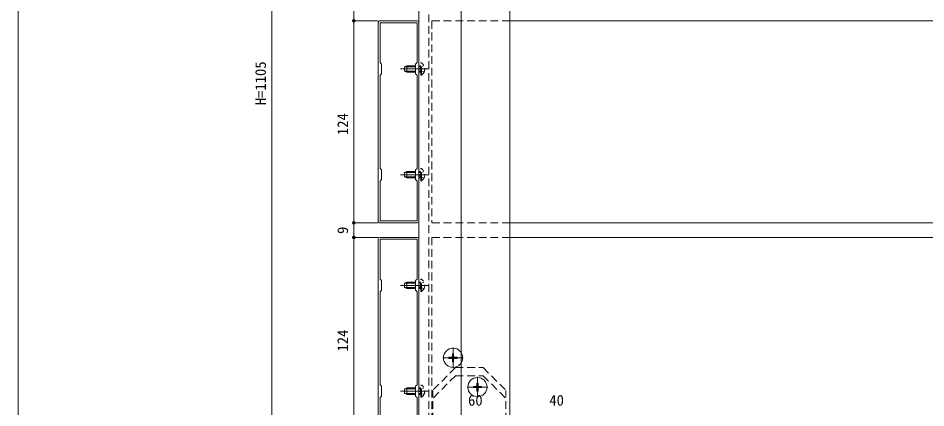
# Model space of a CAD drawing. Units: millimetres, scale not verified. Extents: x -693 to 693, y -1118 to 1123.
# Drawn here: x -693 to -135, y 305 to 544 of the extents above; entities that cross this region are included whole.
import ezdxf
from ezdxf.enums import TextEntityAlignment as Align

# ---------------------------------------------------------------- set-up
doc = ezdxf.new("R2010")
doc.units = ezdxf.units.MM
doc.header["$LTSCALE"] = 4
for name, pattern in [('CHAIN2', [12, 9, -1, 1, -1]), ('DASHED1', [1.8, 1.2, -0.6]), ('DASHED3', [4, 3, -1])]:
    doc.linetypes.add(name, pattern=pattern)
for name, color, linetype, lineweight in [('0-0_0', 7, 'Continuous', 9), ('0-2_YKK_ZWAK', 4, 'Continuous', 9), ('0-4_YKK_12', 2, 'Continuous', 9), ('0-5_YKK_13', 6, 'Continuous', 9), ('0-6_YKK_D', 7, 'Continuous', 9)]:
    doc.layers.add(name, color=color, linetype=linetype, lineweight=lineweight)
doc.styles.add('ＭＳ ゴシック', font='')
doc.styles.get('ＭＳ ゴシック').set_extended_font_data('MS Gothic')

msp = doc.modelspace()

# ---------------------------------------------------------------- linework, layer by layer
at = {"layer": '0-0_0'}
msp.add_lwpolyline([(693, -1118.46), (-693, -1118.46), (-693, 1065.54)], dxfattribs=at)
at = {"layer": '0-2_YKK_ZWAK'}
for p, q in [((-455.443, 514.212), (-454.043, 514.912)), ((-455.443, 511.612), (-455.443, 514.212)), ((-448.543, 514.258), (-455.352, 514.258)), ((-448.543, 514.912), (-454.043, 514.912)), ((-455.443, 511.612), (-454.043, 510.912)), ((-448.543, 511.566), (-455.352, 511.566)), ((-455.443, 449.212), (-454.043, 449.912)), ((-455.443, 446.612), (-455.443, 449.212)), ((-455.443, 446.612), (-454.043, 445.912)), ((-448.543, 449.258), (-455.352, 449.258)), ((-448.543, 449.912), (-454.043, 449.912)), ((-448.543, 446.566), (-455.352, 446.566)), ((-455.443, 381.212), (-454.043, 381.912)), ((-455.443, 378.612), (-455.443, 381.212)), ((-448.543, 381.258), (-455.352, 381.258)), ((-448.543, 381.912), (-454.043, 381.912)), ((-455.443, 378.612), (-454.043, 377.912)), ((-448.543, 378.566), (-455.352, 378.566)), ((-428.043, 335.762), (-428.043, 335.062)), ((-428.043, 335.762), (-426.393, 335.762)), ((-428.043, 335.062), (-426.393, 335.062)), ((-425.893, 337.912), (-425.193, 337.912)), ((-425.893, 337.912), (-425.893, 336.262)), ((-425.193, 337.912), (-425.193, 336.262)), ((-424.693, 335.762), (-423.043, 335.762)), ((-424.693, 335.062), (-423.043, 335.062)), ((-423.043, 335.762), (-423.043, 335.062)), ((-425.893, 334.562), (-425.893, 332.912)), ((-425.893, 332.912), (-425.193, 332.912)), ((-425.193, 334.562), (-425.193, 332.912)), ((-410.893, 319.912), (-410.193, 319.912)), ((-410.893, 319.912), (-410.893, 318.262)), ((-410.193, 319.912), (-410.193, 318.262)), ((-455.443, 316.212), (-454.043, 316.912)), ((-455.443, 313.612), (-455.443, 316.212)), ((-455.443, 313.612), (-454.043, 312.912)), ((-448.543, 316.258), (-455.352, 316.258)), ((-448.543, 313.566), (-455.352, 313.566)), ((-448.543, 316.912), (-454.043, 316.912)), ((-413.043, 317.762), (-413.043, 317.062)), ((-413.043, 317.762), (-411.393, 317.762)), ((-413.043, 317.062), (-411.393, 317.062)), ((-410.893, 316.562), (-410.893, 314.912)), ((-410.893, 314.912), (-410.193, 314.912)), ((-410.193, 316.562), (-410.193, 314.912)), ((-409.693, 317.762), (-408.043, 317.762)), ((-409.693, 317.062), (-408.043, 317.062)), ((-408.043, 317.762), (-408.043, 317.062))]:
    msp.add_line(p, q, dxfattribs=at)
at = {"layer": '0-2_YKK_ZWAK', "linetype": 'DASHED1'}
for p, q in [((-445.443, 514.912), (-446.543, 514.912)), ((-445.443, 514.258), (-446.543, 514.258)), ((-445.443, 509.162), (-445.443, 516.662)), ((-445.443, 511.566), (-446.543, 511.566)), ((-445.443, 510.912), (-446.543, 510.912)), ((-444.934, 509.162), (-445.443, 509.162)), ((-445.443, 449.912), (-446.543, 449.912)), ((-445.443, 449.258), (-446.543, 449.258)), ((-445.443, 444.162), (-445.443, 451.662)), ((-445.443, 446.566), (-446.543, 446.566)), ((-445.443, 445.912), (-446.543, 445.912)), ((-444.934, 444.162), (-445.443, 444.162)), ((-445.443, 381.912), (-446.543, 381.912)), ((-445.443, 381.258), (-446.543, 381.258)), ((-445.443, 376.162), (-445.443, 383.662)), ((-445.443, 378.566), (-446.543, 378.566)), ((-445.443, 377.912), (-446.543, 377.912)), ((-444.934, 376.162), (-445.443, 376.162)), ((-424.043, 329.412), (-438.043, 315.412)), ((-424.043, 329.412), (-407.043, 329.412)), ((-407.043, 329.412), (-393.043, 315.412)), ((-424.043, 324.412), (-438.043, 310.412)), ((-424.043, 324.412), (-407.043, 324.412)), ((-407.043, 324.412), (-393.043, 310.412)), ((-445.443, 311.162), (-445.443, 318.662)), ((-445.443, 316.912), (-446.543, 316.912)), ((-445.443, 316.258), (-446.543, 316.258)), ((-445.443, 313.566), (-446.543, 313.566)), ((-445.443, 312.912), (-446.543, 312.912)), ((-438.043, 282.412), (-438.043, 315.412)), ((-393.043, 282.412), (-393.043, 315.412)), ((-444.934, 311.162), (-445.443, 311.162))]:
    msp.add_line(p, q, dxfattribs=at)
at = {"layer": '0-2_YKK_ZWAK'}
for points in [[(-448.543, 510.912), (-454.043, 510.912), (-454.043, 514.912)], [(-448.543, 445.912), (-454.043, 445.912), (-454.043, 449.912)], [(-448.543, 377.912), (-454.043, 377.912), (-454.043, 381.912)], [(-448.543, 312.912), (-454.043, 312.912), (-454.043, 316.912)]]:
    msp.add_lwpolyline(points, dxfattribs=at)
at = {"layer": '0-2_YKK_ZWAK', "linetype": 'DASHED1'}
for points in [[(-443.434, 514.962), (-445.29, 514.057), (-445.898, 512.912)], [(-444.934, 509.162), (-444.934, 516.662), (-445.443, 516.662)], [(-443.434, 510.862), (-445.29, 511.767), (-445.898, 512.912)], [(-443.434, 449.962), (-445.29, 449.057), (-445.898, 447.912)], [(-443.434, 445.862), (-445.29, 446.767), (-445.898, 447.912)], [(-444.934, 444.162), (-444.934, 451.662), (-445.443, 451.662)], [(-443.434, 381.962), (-445.29, 381.057), (-445.898, 379.912)], [(-443.434, 377.862), (-445.29, 378.767), (-445.898, 379.912)], [(-444.934, 376.162), (-444.934, 383.662), (-445.443, 383.662)], [(-444.934, 311.162), (-444.934, 318.662), (-445.443, 318.662)], [(-443.434, 316.962), (-445.29, 316.057), (-445.898, 314.912)], [(-443.434, 312.862), (-445.29, 313.767), (-445.898, 314.912)]]:
    msp.add_lwpolyline(points, dxfattribs=at)
at = {"layer": '0-2_YKK_ZWAK'}
for centre in [(-425.543, 335.412), (-410.543, 317.412)]:
    msp.add_circle(centre, 5.9, dxfattribs=at)
at = {"layer": '0-2_YKK_ZWAK', "linetype": 'DASHED1'}
for centre in [(-447.47, 512.912), (-447.47, 447.912), (-447.47, 379.912), (-447.47, 314.912)]:
    msp.add_arc(centre, 4.527, 304.06671, 55.93329, dxfattribs=at)
at = {"layer": '0-2_YKK_ZWAK'}
for centre, start, end in [((-426.393, 336.262), 270, 0), ((-426.393, 334.562), 0, 90), ((-424.693, 336.262), 180, 270), ((-424.693, 334.562), 90, 180), ((-411.393, 318.262), 270, 0), ((-409.693, 318.262), 180, 270), ((-411.393, 316.562), 0, 90), ((-409.693, 316.562), 90, 180)]:
    msp.add_arc(centre, 0.5, start, end, dxfattribs=at)
at = {"layer": '0-4_YKK_12', "linetype": 'DASHED1'}
for p, q in [((-440.543, 282.412), (-440.543, 687.412)), ((-438.543, 542.412), (-390.543, 542.412)), ((-438.543, 542.412), (-438.543, 418.412)), ((-438.543, 418.412), (-390.543, 418.412)), ((-438.543, 409.412), (-390.543, 409.412)), ((-438.543, 409.412), (-438.543, 285.412))]:
    msp.add_line(p, q, dxfattribs=at)
at = {"layer": '0-4_YKK_12'}
for p, q in [((-446.543, 285.412), (-446.543, 684.412)), ((-420.543, 285.412), (-420.543, 684.412)), ((-390.543, 542.412), (274.957, 542.412)), ((-390.543, 418.412), (274.957, 418.412)), ((-390.543, 409.412), (274.957, 409.412))]:
    msp.add_line(p, q, dxfattribs=at)
at = {"layer": '0-4_YKK_12', "linetype": 'CHAIN2'}
for p, q in [((-440.443, 512.912), (-457.943, 512.912)), ((-440.443, 447.912), (-457.943, 447.912)), ((-440.443, 379.912), (-457.943, 379.912)), ((-425.543, 329.112), (-425.543, 341.712)), ((-431.843, 335.412), (-419.243, 335.412)), ((-410.543, 311.112), (-410.543, 323.712)), ((-410.543, 322.712), (-410.543, 312.112)), ((-440.443, 314.912), (-457.943, 314.912)), ((-416.843, 317.412), (-404.243, 317.412)), ((-405.243, 317.412), (-415.843, 317.412))]:
    msp.add_line(p, q, dxfattribs=at)
at = {"layer": '0-4_YKK_12'}
msp.add_lwpolyline([(-440.543, 687.412), (-390.543, 687.412), (-390.543, 282.412), (-440.543, 282.412)], dxfattribs=at)
at = {"layer": '0-5_YKK_13'}
for p, q in [((-537.043, 294.412), (-537.043, 720.412)), ((-471.543, 542.412), (-487.543, 542.412)), ((-486.543, 542.412), (-486.543, 418.412)), ((-471.543, 418.412), (-487.543, 418.412)), ((-471.543, 418.412), (-487.543, 418.412)), ((-486.543, 418.412), (-486.543, 409.412)), ((-471.543, 409.412), (-487.543, 409.412)), ((-471.543, 409.412), (-487.543, 409.412)), ((-486.543, 409.412), (-486.543, 285.412))]:
    msp.add_line(p, q, dxfattribs=at)
at = {"layer": '0-5_YKK_13', "linetype": 'DASHED3'}
for p, q in [((-486.543, 542.412), (-486.543, 551.412)), ((-471.543, 542.412), (-487.543, 542.412))]:
    msp.add_line(p, q, dxfattribs=at)
at = {"layer": '0-5_YKK_13'}
for centre in [(-486.543, 542.412), (-486.543, 542.412), (-486.543, 418.412), (-486.543, 418.412), (-486.543, 409.412), (-486.543, 409.412)]:
    msp.add_circle(centre, 0.85, dxfattribs=at)
at = {"layer": '0-6_YKK_D'}
for p, q in [((-447.543, 542.412), (-470.543, 542.412)), ((-471.543, 541.412), (-471.543, 419.412)), ((-446.543, 419.412), (-446.543, 541.412)), ((-470.443, 509.012), (-470.443, 451.812)), ((-470.543, 418.412), (-447.543, 418.412)), ((-471.543, 408.412), (-471.543, 286.412)), ((-447.543, 409.412), (-470.543, 409.412)), ((-446.543, 286.412), (-446.543, 408.412)), ((-470.443, 376.012), (-470.443, 318.812))]:
    msp.add_line(p, q, dxfattribs=at)
for points in [[(-470.443, 509.012), (-470.443, 451.812), (-469.543, 450.912), (-469.543, 444.912), (-470.443, 444.012), (-470.443, 419.512), (-447.643, 419.512), (-447.643, 444.012), (-448.543, 444.912), (-448.543, 450.912), (-447.643, 451.812), (-447.643, 509.012), (-448.543, 509.912), (-448.543, 515.912), (-447.643, 516.812), (-447.643, 541.312), (-470.443, 541.312), (-470.443, 516.812), (-469.543, 515.912), (-469.543, 509.912)], [(-470.443, 376.012), (-470.443, 318.812), (-469.543, 317.912), (-469.543, 311.912), (-470.443, 311.012), (-470.443, 286.512), (-447.643, 286.512), (-447.643, 311.012), (-448.543, 311.912), (-448.543, 317.912), (-447.643, 318.812), (-447.643, 376.012), (-448.543, 376.912), (-448.543, 382.912), (-447.643, 383.812), (-447.643, 408.312), (-470.443, 408.312), (-470.443, 383.812), (-469.543, 382.912), (-469.543, 376.912)]]:
    msp.add_lwpolyline(points, close=True, dxfattribs=at)
for centre, start, end in [((-470.543, 541.412), 90.00001, 179.99999), ((-447.543, 541.412), 0.00001, 89.99999), ((-470.543, 419.412), 180.00001, 269.99999), ((-447.543, 419.412), 270.00001, 359.99999), ((-470.543, 408.412), 90.00001, 179.99999), ((-447.543, 408.412), 0.00001, 89.99999)]:
    msp.add_arc(centre, 1, start, end, dxfattribs=at)

# ---------------------------------------------------------------- texts
at = {"layer": '0-5_YKK_13', "style": 'ＭＳ ゴシック'}
for s, p in [('H=1105', (-538.643, 490.612)), ('124', (-488.143, 472.252)), ('9', (-488.143, 411.512)), ('124', (-488.143, 339.252))]:
    msp.add_text(s, height=6.598, rotation=90, dxfattribs=at).set_placement(p, align=Align.BOTTOM_LEFT)
for s, p in [('60', (-416.323, 304.048)), ('40', (-366.323, 304.012))]:
    msp.add_text(s, height=6.598, dxfattribs=at).set_placement(p, align=Align.BOTTOM_LEFT)

doc.saveas('drawing.dxf')
